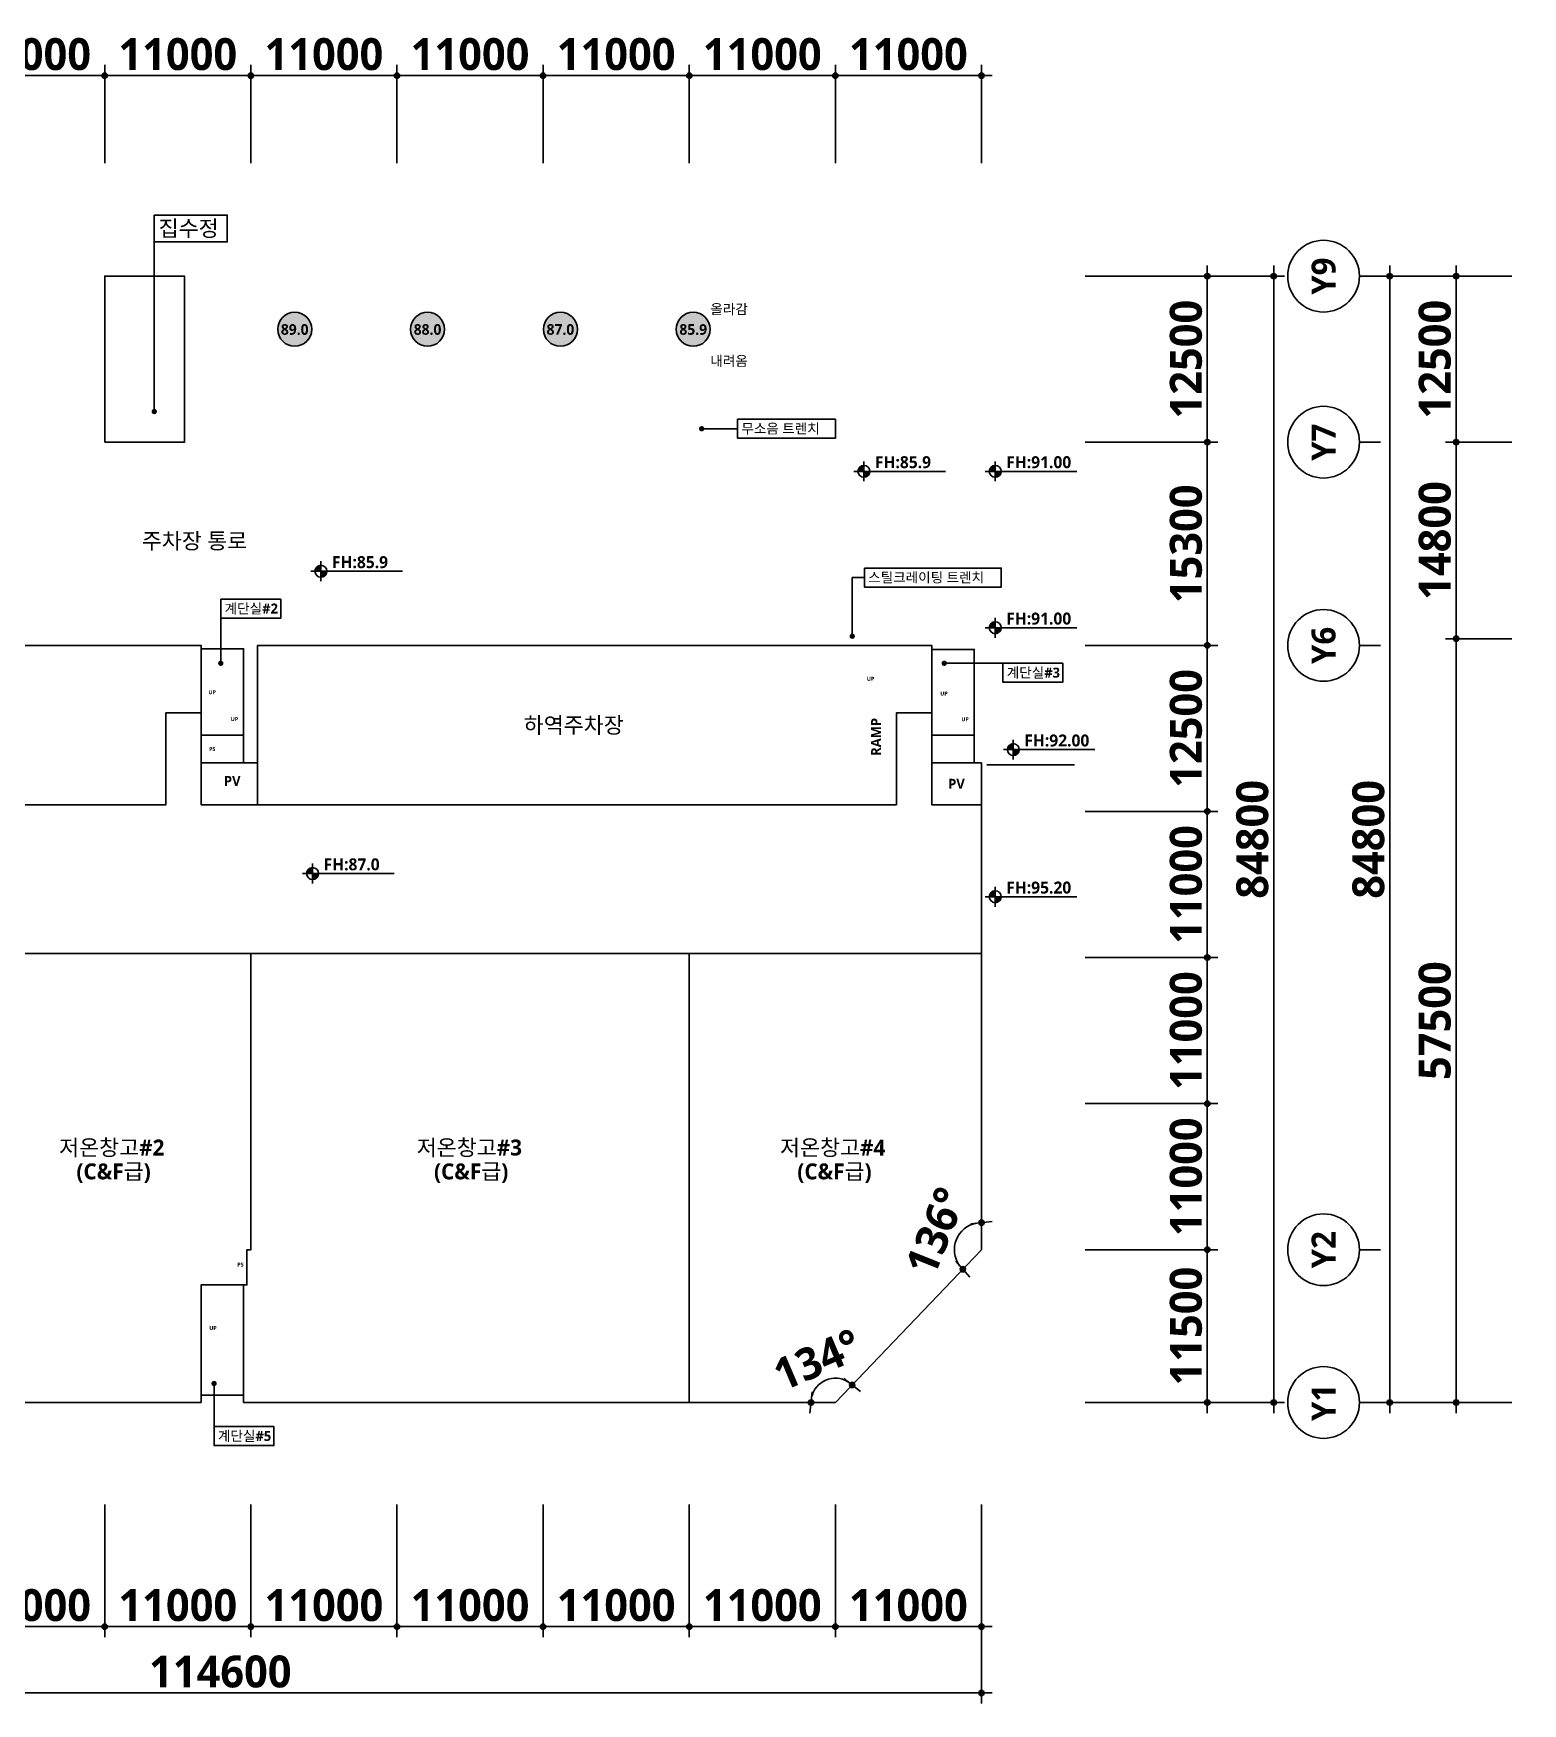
# Model space of a CAD drawing. Header units: millimetres. Extents: x 22503 to 190005487, y 16353 to 455456909.
# Drawn here: x 368885 to 480989, y 172937 to 298685 of the extents above; entities that cross this region are included whole.
import ezdxf
from ezdxf.enums import TextEntityAlignment as Align

# ---------------------------------------------------------------- set-up
doc = ezdxf.new("R2010")
doc.units = ezdxf.units.MM
doc.header["$LTSCALE"] = 400
doc.header["$MEASUREMENT"] = 0
doc.header["$PDSIZE"] = -10
doc.layers.get('0').update_dxf_attribs({"linetype": 'CONTINUOUS'})
doc.layers.get('Defpoints').update_dxf_attribs({"color": 153, "linetype": 'CONTINUOUS'})
for name, color, linetype in [('A-ANNO-TEXT2', 3, 'CONTINUOUS'), ('X-SEC-종$0$A-ST-AXIS-BUB', 7, 'CONTINUOUS'), ('도로레벨', 5, 'CONTINUOUS')]:
    doc.layers.add(name, color=color, linetype=linetype)
doc.layers.add('A-XXXX-SYMB', color=7, linetype='CONTINUOUS', lineweight=25)
doc.layers.add('면적', color=210, linetype='CONTINUOUS', plot=False)
doc.styles.add('SH_대대리576', font='')
doc.styles.get("Standard").update_dxf_attribs({"font": 'SIMPLEX.shx'})
doc.styles.get('SH_대대리576').set_extended_font_data('NanumGothic', bold=True)
doc.dimstyles.new('SHP 600', dxfattribs={"dimscale": 750, "dimtxt": 3.5, "dimasz": 1, "dimexe": 2, "dimexo": 2, "dimgap": 1, "dimtad": 1, "dimdec": 0, "dimzin": 0, "dimdsep": 46, "dimtxsty": 'Standard', "dimblk": 'DIMDOT', "dimcen": 0.09, "dimclrd": 256, "dimclre": 256, "dimclrt": 3, "dimadec": 0, "dimazin": 1, "dimtfac": 1, "dimtdec": 0, "dimtix": 1, "dimtmove": 2, "dimatfit": 0, "dimldrblk": 'DIMDOT', "dimfxl": 1, "dimtolj": 1, "dimtzin": 0, "dimlwd": -1, "dimlwe": -1, "dimarcsym": 0})

# ---------------------------------------------------------------- blocks, each defined once
blk = doc.blocks.new('DIMDOT')
at = {"color": 0}
blk.add_line((-2, 0), (2, 0), dxfattribs=at)
for radius in [0.5, 0.25]:
    blk.add_circle((0, 0), radius, dxfattribs=at)
blk = doc.blocks.new('*D18')
at = {"color": 0, "lineweight": -2}
for p, q in [((363255, 288908), (363255, 296308)), ((373855, 295508), (363655, 295508)), ((374255, 288908), (374255, 296308))]:
    blk.add_line(p, q, dxfattribs=at)
at = {"layer": 'Defpoints', "color": 0}
for p in [(363255, 295508), (363255, 288108), (374255, 288108)]:
    blk.add_point(p, dxfattribs=at)
at = {"color": 0, "linetype": 'ByBlock', "lineweight": -2, "xscale": 400, "yscale": 400, "zscale": 400, "rotation": 180}
blk.add_blockref('DIMDOT', (363255, 295508), dxfattribs=at)
at = {"color": 0, "linetype": 'ByBlock', "lineweight": -2, "xscale": 400, "yscale": 400, "zscale": 400}
blk.add_blockref('DIMDOT', (374255, 295508), dxfattribs=at)
at = {"color": 3, "insert": (368755, 297110), "char_height": 2400, "attachment_point": 5, "style": 'SH_대대리576'}
blk.add_mtext('\\A1;11000', dxfattribs=at)
blk = doc.blocks.new('*D19')
at = {"color": 0, "lineweight": -2}
for p, q in [((374255, 288908), (374255, 296308)), ((384855, 295508), (374655, 295508)), ((385255, 288908), (385255, 296308))]:
    blk.add_line(p, q, dxfattribs=at)
at = {"layer": 'Defpoints', "color": 0}
for p in [(374255, 295508), (374255, 288108), (385255, 288108)]:
    blk.add_point(p, dxfattribs=at)
at = {"color": 0, "linetype": 'ByBlock', "lineweight": -2, "xscale": 400, "yscale": 400, "zscale": 400, "rotation": 180}
blk.add_blockref('DIMDOT', (374255, 295508), dxfattribs=at)
at = {"color": 0, "linetype": 'ByBlock', "lineweight": -2, "xscale": 400, "yscale": 400, "zscale": 400}
blk.add_blockref('DIMDOT', (385255, 295508), dxfattribs=at)
at = {"color": 3, "insert": (379755, 297110), "char_height": 2400, "attachment_point": 5, "style": 'SH_대대리576'}
blk.add_mtext('\\A1;11000', dxfattribs=at)
blk = doc.blocks.new('*D20')
at = {"color": 0, "lineweight": -2}
for p, q in [((385255, 288908), (385255, 296308)), ((395855, 295508), (385655, 295508)), ((396255, 288908), (396255, 296308))]:
    blk.add_line(p, q, dxfattribs=at)
at = {"layer": 'Defpoints', "color": 0}
for p in [(385255, 295508), (385255, 288108), (396255, 288108)]:
    blk.add_point(p, dxfattribs=at)
at = {"color": 0, "linetype": 'ByBlock', "lineweight": -2, "xscale": 400, "yscale": 400, "zscale": 400, "rotation": 180}
blk.add_blockref('DIMDOT', (385255, 295508), dxfattribs=at)
at = {"color": 0, "linetype": 'ByBlock', "lineweight": -2, "xscale": 400, "yscale": 400, "zscale": 400}
blk.add_blockref('DIMDOT', (396255, 295508), dxfattribs=at)
at = {"color": 3, "insert": (390755, 297110), "char_height": 2400, "attachment_point": 5, "style": 'SH_대대리576'}
blk.add_mtext('\\A1;11000', dxfattribs=at)
blk = doc.blocks.new('*D21')
at = {"color": 0, "lineweight": -2}
for p, q in [((396255, 288908), (396255, 296308)), ((406855, 295508), (396655, 295508)), ((407255, 288908), (407255, 296308))]:
    blk.add_line(p, q, dxfattribs=at)
at = {"layer": 'Defpoints', "color": 0}
for p in [(396255, 295508), (396255, 288108), (407255, 288108)]:
    blk.add_point(p, dxfattribs=at)
at = {"color": 0, "linetype": 'ByBlock', "lineweight": -2, "xscale": 400, "yscale": 400, "zscale": 400, "rotation": 180}
blk.add_blockref('DIMDOT', (396255, 295508), dxfattribs=at)
at = {"color": 0, "linetype": 'ByBlock', "lineweight": -2, "xscale": 400, "yscale": 400, "zscale": 400}
blk.add_blockref('DIMDOT', (407255, 295508), dxfattribs=at)
at = {"color": 3, "insert": (401755, 297110), "char_height": 2400, "attachment_point": 5, "style": 'SH_대대리576'}
blk.add_mtext('\\A1;11000', dxfattribs=at)
blk = doc.blocks.new('*D22')
at = {"color": 0, "lineweight": -2}
for p, q in [((407255, 288908), (407255, 296308)), ((417855, 295508), (407655, 295508)), ((418255, 288908), (418255, 296308))]:
    blk.add_line(p, q, dxfattribs=at)
at = {"layer": 'Defpoints', "color": 0}
for p in [(407255, 295508), (407255, 288108), (418255, 288108)]:
    blk.add_point(p, dxfattribs=at)
at = {"color": 0, "linetype": 'ByBlock', "lineweight": -2, "xscale": 400, "yscale": 400, "zscale": 400, "rotation": 180}
blk.add_blockref('DIMDOT', (407255, 295508), dxfattribs=at)
at = {"color": 0, "linetype": 'ByBlock', "lineweight": -2, "xscale": 400, "yscale": 400, "zscale": 400}
blk.add_blockref('DIMDOT', (418255, 295508), dxfattribs=at)
at = {"color": 3, "insert": (412755, 297110), "char_height": 2400, "attachment_point": 5, "style": 'SH_대대리576'}
blk.add_mtext('\\A1;11000', dxfattribs=at)
blk = doc.blocks.new('*D23')
at = {"color": 0, "lineweight": -2}
for p, q in [((418255, 288908), (418255, 296308)), ((428855, 295508), (418655, 295508)), ((429255, 288908), (429255, 296308))]:
    blk.add_line(p, q, dxfattribs=at)
at = {"layer": 'Defpoints', "color": 0}
for p in [(418255, 295508), (418255, 288108), (429255, 288108)]:
    blk.add_point(p, dxfattribs=at)
at = {"color": 0, "linetype": 'ByBlock', "lineweight": -2, "xscale": 400, "yscale": 400, "zscale": 400, "rotation": 180}
blk.add_blockref('DIMDOT', (418255, 295508), dxfattribs=at)
at = {"color": 0, "linetype": 'ByBlock', "lineweight": -2, "xscale": 400, "yscale": 400, "zscale": 400}
blk.add_blockref('DIMDOT', (429255, 295508), dxfattribs=at)
at = {"color": 3, "insert": (423755, 297110), "char_height": 2400, "attachment_point": 5, "style": 'SH_대대리576'}
blk.add_mtext('\\A1;11000', dxfattribs=at)
blk = doc.blocks.new('*D24')
at = {"color": 0, "lineweight": -2}
for p, q in [((429255, 288908), (429255, 296308)), ((439855, 295508), (429655, 295508)), ((440255, 288908), (440255, 296308))]:
    blk.add_line(p, q, dxfattribs=at)
at = {"layer": 'Defpoints', "color": 0}
for p in [(429255, 295508), (429255, 288108), (440255, 288108)]:
    blk.add_point(p, dxfattribs=at)
at = {"color": 0, "linetype": 'ByBlock', "lineweight": -2, "xscale": 400, "yscale": 400, "zscale": 400, "rotation": 180}
blk.add_blockref('DIMDOT', (429255, 295508), dxfattribs=at)
at = {"color": 0, "linetype": 'ByBlock', "lineweight": -2, "xscale": 400, "yscale": 400, "zscale": 400}
blk.add_blockref('DIMDOT', (440255, 295508), dxfattribs=at)
at = {"color": 3, "insert": (434755, 297110), "char_height": 2400, "attachment_point": 5, "style": 'SH_대대리576'}
blk.add_mtext('\\A1;11000', dxfattribs=at)
blk = doc.blocks.new('A$C2E1A0DD2')
at = {"layer": 'A-XXXX-SYMB'}
h = blk.add_hatch(color=256, dxfattribs=at)
h.paths.add_polyline_path([(750, 1200, 0.4142136), (300, 750), (750, 750)])
h.paths.add_polyline_path([(1200, 750), (750, 750), (750, 300, 0.4142136)])
for p, q in [((750, 1500), (750, 0)), ((0, 750), (1500, 750))]:
    blk.add_line(p, q, dxfattribs=at)
blk.add_circle((750, 750), 450, dxfattribs=at)
blk = doc.blocks.new('A$C19A65A13')
at = {"layer": 'A-XXXX-SYMB'}
blk.add_line((1500, 750), (6891, 750), dxfattribs=at)
blk.add_blockref('A$C2E1A0DD2', (0, 0), dxfattribs=at)
blk = doc.blocks.new('*D26')
at = {"color": 0, "lineweight": -2}
for p, q in [((448055, 280408), (458055, 280408)), ((457255, 268308), (457255, 280008)), ((448055, 267908), (458055, 267908))]:
    blk.add_line(p, q, dxfattribs=at)
at = {"layer": 'Defpoints', "color": 0}
for p in [(447255, 280408), (457255, 280408), (447255, 267908)]:
    blk.add_point(p, dxfattribs=at)
at = {"color": 0, "linetype": 'ByBlock', "lineweight": -2, "xscale": 400, "yscale": 400, "zscale": 400}
for p, rotation in [((457255, 280408), 90), ((457255, 267908), 270)]:
    blk.add_blockref('DIMDOT', p, dxfattribs=dict(at, rotation=rotation))
at = {"color": 3, "insert": (455654, 274158), "char_height": 2400, "attachment_point": 5, "rotation": 90, "style": 'SH_대대리576'}
blk.add_mtext('\\A1;12500', dxfattribs=at)
blk = doc.blocks.new('*D27')
at = {"color": 0, "lineweight": -2}
for p, q in [((448055, 267908), (458055, 267908)), ((457255, 253008), (457255, 267508)), ((448055, 252608), (458055, 252608))]:
    blk.add_line(p, q, dxfattribs=at)
at = {"layer": 'Defpoints', "color": 0}
for p in [(447255, 267908), (457255, 267908), (447255, 252608)]:
    blk.add_point(p, dxfattribs=at)
at = {"color": 0, "linetype": 'ByBlock', "lineweight": -2, "xscale": 400, "yscale": 400, "zscale": 400}
for p, rotation in [((457255, 267908), 90), ((457255, 252608), 270)]:
    blk.add_blockref('DIMDOT', p, dxfattribs=dict(at, rotation=rotation))
at = {"color": 3, "insert": (455654, 260258), "char_height": 2400, "attachment_point": 5, "rotation": 90, "style": 'SH_대대리576'}
blk.add_mtext('\\A1;15300', dxfattribs=at)
blk = doc.blocks.new('*D28')
at = {"color": 0, "lineweight": -2}
for p, q in [((448055, 252608), (458055, 252608)), ((457255, 240508), (457255, 252208)), ((448055, 240108), (458055, 240108))]:
    blk.add_line(p, q, dxfattribs=at)
at = {"layer": 'Defpoints', "color": 0}
for p in [(447255, 252608), (457255, 252608), (447255, 240108)]:
    blk.add_point(p, dxfattribs=at)
at = {"color": 0, "linetype": 'ByBlock', "lineweight": -2, "xscale": 400, "yscale": 400, "zscale": 400}
for p, rotation in [((457255, 252608), 90), ((457255, 240108), 270)]:
    blk.add_blockref('DIMDOT', p, dxfattribs=dict(at, rotation=rotation))
at = {"color": 3, "insert": (455654, 246358), "char_height": 2400, "attachment_point": 5, "rotation": 90, "style": 'SH_대대리576'}
blk.add_mtext('\\A1;12500', dxfattribs=at)
blk = doc.blocks.new('*D29')
at = {"color": 0, "lineweight": -2}
for p, q in [((448055, 240108), (458055, 240108)), ((457255, 229508), (457255, 239708)), ((448055, 229108), (458055, 229108))]:
    blk.add_line(p, q, dxfattribs=at)
at = {"layer": 'Defpoints', "color": 0}
for p in [(447255, 240108), (457255, 240108), (447255, 229108)]:
    blk.add_point(p, dxfattribs=at)
at = {"color": 0, "linetype": 'ByBlock', "lineweight": -2, "xscale": 400, "yscale": 400, "zscale": 400}
for p, rotation in [((457255, 240108), 90), ((457255, 229108), 270)]:
    blk.add_blockref('DIMDOT', p, dxfattribs=dict(at, rotation=rotation))
at = {"color": 3, "insert": (455654, 234608), "char_height": 2400, "attachment_point": 5, "rotation": 90, "style": 'SH_대대리576'}
blk.add_mtext('\\A1;11000', dxfattribs=at)
blk = doc.blocks.new('*D30')
at = {"color": 0, "lineweight": -2}
for p, q in [((448055, 229108), (458055, 229108)), ((457255, 218508), (457255, 228708)), ((448055, 218108), (458055, 218108))]:
    blk.add_line(p, q, dxfattribs=at)
at = {"layer": 'Defpoints', "color": 0}
for p in [(447255, 229108), (457255, 229108), (447255, 218108)]:
    blk.add_point(p, dxfattribs=at)
at = {"color": 0, "linetype": 'ByBlock', "lineweight": -2, "xscale": 400, "yscale": 400, "zscale": 400}
for p, rotation in [((457255, 229108), 90), ((457255, 218108), 270)]:
    blk.add_blockref('DIMDOT', p, dxfattribs=dict(at, rotation=rotation))
at = {"color": 3, "insert": (455654, 223608), "char_height": 2400, "attachment_point": 5, "rotation": 90, "style": 'SH_대대리576'}
blk.add_mtext('\\A1;11000', dxfattribs=at)
blk = doc.blocks.new('*D31')
at = {"color": 0, "lineweight": -2}
for p, q in [((448055, 218108), (458055, 218108)), ((457255, 207508), (457255, 217708)), ((448055, 207108), (458055, 207108))]:
    blk.add_line(p, q, dxfattribs=at)
at = {"layer": 'Defpoints', "color": 0}
for p in [(447255, 218108), (457255, 218108), (447255, 207108)]:
    blk.add_point(p, dxfattribs=at)
at = {"color": 0, "linetype": 'ByBlock', "lineweight": -2, "xscale": 400, "yscale": 400, "zscale": 400}
for p, rotation in [((457255, 218108), 90), ((457255, 207108), 270)]:
    blk.add_blockref('DIMDOT', p, dxfattribs=dict(at, rotation=rotation))
at = {"color": 3, "insert": (455654, 212608), "char_height": 2400, "attachment_point": 5, "rotation": 90, "style": 'SH_대대리576'}
blk.add_mtext('\\A1;11000', dxfattribs=at)
blk = doc.blocks.new('*D32')
at = {"color": 0, "lineweight": -2}
for p, q in [((448055, 207108), (458055, 207108)), ((457255, 196008), (457255, 206708)), ((448055, 195608), (458055, 195608))]:
    blk.add_line(p, q, dxfattribs=at)
at = {"layer": 'Defpoints', "color": 0}
for p in [(447255, 207108), (457255, 207108), (447255, 195608)]:
    blk.add_point(p, dxfattribs=at)
at = {"color": 0, "linetype": 'ByBlock', "lineweight": -2, "xscale": 400, "yscale": 400, "zscale": 400}
for p, rotation in [((457255, 207108), 90), ((457255, 195608), 270)]:
    blk.add_blockref('DIMDOT', p, dxfattribs=dict(at, rotation=rotation))
at = {"color": 3, "insert": (455654, 201358), "char_height": 2400, "attachment_point": 5, "rotation": 90, "style": 'SH_대대리576'}
blk.add_mtext('\\A1;11500', dxfattribs=at)
blk = doc.blocks.new('*D33')
at = {"color": 0, "lineweight": -2}
for p, q in [((448055, 280408), (463055, 280408)), ((462255, 196008), (462255, 280008)), ((448055, 195608), (463055, 195608))]:
    blk.add_line(p, q, dxfattribs=at)
at = {"layer": 'Defpoints', "color": 0}
for p in [(447255, 280408), (462255, 280408), (447255, 195608)]:
    blk.add_point(p, dxfattribs=at)
at = {"color": 0, "linetype": 'ByBlock', "lineweight": -2, "xscale": 400, "yscale": 400, "zscale": 400}
for p, rotation in [((462255, 280408), 90), ((462255, 195608), 270)]:
    blk.add_blockref('DIMDOT', p, dxfattribs=dict(at, rotation=rotation))
at = {"color": 3, "insert": (460654, 238008), "char_height": 2400, "attachment_point": 5, "rotation": 90, "style": 'SH_대대리576'}
blk.add_mtext('\\A1;84800', dxfattribs=at)
blk = doc.blocks.new('*D37')
at = {"color": 0, "lineweight": -2}
for p, q in [((363255, 187937), (363255, 177937)), ((374255, 187937), (374255, 177937)), ((363655, 178737), (373855, 178737))]:
    blk.add_line(p, q, dxfattribs=at)
at = {"layer": 'Defpoints', "color": 0}
for p in [(363255, 188737), (374255, 188737), (374255, 178737)]:
    blk.add_point(p, dxfattribs=at)
at = {"color": 0, "linetype": 'ByBlock', "lineweight": -2, "xscale": 400, "yscale": 400, "zscale": 400, "rotation": 180}
blk.add_blockref('DIMDOT', (363255, 178737), dxfattribs=at)
at = {"color": 0, "linetype": 'ByBlock', "lineweight": -2, "xscale": 400, "yscale": 400, "zscale": 400}
blk.add_blockref('DIMDOT', (374255, 178737), dxfattribs=at)
at = {"color": 3, "insert": (368755, 180338), "char_height": 2400, "attachment_point": 5, "style": 'SH_대대리576'}
blk.add_mtext('\\A1;11000', dxfattribs=at)
blk = doc.blocks.new('*D38')
at = {"color": 0, "lineweight": -2}
for p, q in [((374255, 187937), (374255, 177937)), ((385255, 187937), (385255, 177937)), ((374655, 178737), (384855, 178737))]:
    blk.add_line(p, q, dxfattribs=at)
at = {"layer": 'Defpoints', "color": 0}
for p in [(374255, 188737), (385255, 188737), (385255, 178737)]:
    blk.add_point(p, dxfattribs=at)
at = {"color": 0, "linetype": 'ByBlock', "lineweight": -2, "xscale": 400, "yscale": 400, "zscale": 400, "rotation": 180}
blk.add_blockref('DIMDOT', (374255, 178737), dxfattribs=at)
at = {"color": 0, "linetype": 'ByBlock', "lineweight": -2, "xscale": 400, "yscale": 400, "zscale": 400}
blk.add_blockref('DIMDOT', (385255, 178737), dxfattribs=at)
at = {"color": 3, "insert": (379755, 180338), "char_height": 2400, "attachment_point": 5, "style": 'SH_대대리576'}
blk.add_mtext('\\A1;11000', dxfattribs=at)
blk = doc.blocks.new('*D39')
at = {"color": 0, "lineweight": -2}
for p, q in [((385255, 187937), (385255, 177937)), ((396255, 187937), (396255, 177937)), ((385655, 178737), (395855, 178737))]:
    blk.add_line(p, q, dxfattribs=at)
at = {"layer": 'Defpoints', "color": 0}
for p in [(385255, 188737), (396255, 188737), (396255, 178737)]:
    blk.add_point(p, dxfattribs=at)
at = {"color": 0, "linetype": 'ByBlock', "lineweight": -2, "xscale": 400, "yscale": 400, "zscale": 400, "rotation": 180}
blk.add_blockref('DIMDOT', (385255, 178737), dxfattribs=at)
at = {"color": 0, "linetype": 'ByBlock', "lineweight": -2, "xscale": 400, "yscale": 400, "zscale": 400}
blk.add_blockref('DIMDOT', (396255, 178737), dxfattribs=at)
at = {"color": 3, "insert": (390755, 180338), "char_height": 2400, "attachment_point": 5, "style": 'SH_대대리576'}
blk.add_mtext('\\A1;11000', dxfattribs=at)
blk = doc.blocks.new('*D40')
at = {"color": 0, "lineweight": -2}
for p, q in [((396255, 187937), (396255, 177937)), ((407255, 187937), (407255, 177937)), ((396655, 178737), (406855, 178737))]:
    blk.add_line(p, q, dxfattribs=at)
at = {"layer": 'Defpoints', "color": 0}
for p in [(396255, 188737), (407255, 188737), (407255, 178737)]:
    blk.add_point(p, dxfattribs=at)
at = {"color": 0, "linetype": 'ByBlock', "lineweight": -2, "xscale": 400, "yscale": 400, "zscale": 400, "rotation": 180}
blk.add_blockref('DIMDOT', (396255, 178737), dxfattribs=at)
at = {"color": 0, "linetype": 'ByBlock', "lineweight": -2, "xscale": 400, "yscale": 400, "zscale": 400}
blk.add_blockref('DIMDOT', (407255, 178737), dxfattribs=at)
at = {"color": 3, "insert": (401755, 180338), "char_height": 2400, "attachment_point": 5, "style": 'SH_대대리576'}
blk.add_mtext('\\A1;11000', dxfattribs=at)
blk = doc.blocks.new('*D41')
at = {"color": 0, "lineweight": -2}
for p, q in [((407255, 187937), (407255, 177937)), ((418255, 187937), (418255, 177937)), ((407655, 178737), (417855, 178737))]:
    blk.add_line(p, q, dxfattribs=at)
at = {"layer": 'Defpoints', "color": 0}
for p in [(407255, 188737), (418255, 188737), (418255, 178737)]:
    blk.add_point(p, dxfattribs=at)
at = {"color": 0, "linetype": 'ByBlock', "lineweight": -2, "xscale": 400, "yscale": 400, "zscale": 400, "rotation": 180}
blk.add_blockref('DIMDOT', (407255, 178737), dxfattribs=at)
at = {"color": 0, "linetype": 'ByBlock', "lineweight": -2, "xscale": 400, "yscale": 400, "zscale": 400}
blk.add_blockref('DIMDOT', (418255, 178737), dxfattribs=at)
at = {"color": 3, "insert": (412755, 180338), "char_height": 2400, "attachment_point": 5, "style": 'SH_대대리576'}
blk.add_mtext('\\A1;11000', dxfattribs=at)
blk = doc.blocks.new('*D42')
at = {"color": 0, "lineweight": -2}
for p, q in [((418255, 187937), (418255, 177937)), ((429255, 187937), (429255, 177937)), ((418655, 178737), (428855, 178737))]:
    blk.add_line(p, q, dxfattribs=at)
at = {"layer": 'Defpoints', "color": 0}
for p in [(418255, 188737), (429255, 188737), (429255, 178737)]:
    blk.add_point(p, dxfattribs=at)
at = {"color": 0, "linetype": 'ByBlock', "lineweight": -2, "xscale": 400, "yscale": 400, "zscale": 400, "rotation": 180}
blk.add_blockref('DIMDOT', (418255, 178737), dxfattribs=at)
at = {"color": 0, "linetype": 'ByBlock', "lineweight": -2, "xscale": 400, "yscale": 400, "zscale": 400}
blk.add_blockref('DIMDOT', (429255, 178737), dxfattribs=at)
at = {"color": 3, "insert": (423755, 180338), "char_height": 2400, "attachment_point": 5, "style": 'SH_대대리576'}
blk.add_mtext('\\A1;11000', dxfattribs=at)
blk = doc.blocks.new('*D43')
at = {"color": 0, "lineweight": -2}
for p, q in [((429255, 187937), (429255, 177937)), ((440255, 187937), (440255, 177937)), ((429655, 178737), (439855, 178737))]:
    blk.add_line(p, q, dxfattribs=at)
at = {"layer": 'Defpoints', "color": 0}
for p in [(429255, 188737), (440255, 188737), (440255, 178737)]:
    blk.add_point(p, dxfattribs=at)
at = {"color": 0, "linetype": 'ByBlock', "lineweight": -2, "xscale": 400, "yscale": 400, "zscale": 400, "rotation": 180}
blk.add_blockref('DIMDOT', (429255, 178737), dxfattribs=at)
at = {"color": 0, "linetype": 'ByBlock', "lineweight": -2, "xscale": 400, "yscale": 400, "zscale": 400}
blk.add_blockref('DIMDOT', (440255, 178737), dxfattribs=at)
at = {"color": 3, "insert": (434755, 180338), "char_height": 2400, "attachment_point": 5, "style": 'SH_대대리576'}
blk.add_mtext('\\A1;11000', dxfattribs=at)
blk = doc.blocks.new('*D44')
at = {"color": 0, "lineweight": -2}
blk.add_arc((429255, 195608), 1829, 58.8266, 167.44643, dxfattribs=at)
at = {"layer": 'Defpoints', "color": 0}
for p in [(440255, 207108), (429228, 197437), (418255, 195608), (429255, 195608), (429255, 195608)]:
    blk.add_point(p, dxfattribs=at)
at = {"color": 0, "linetype": 'ByBlock', "lineweight": -2, "xscale": 400, "yscale": 400, "zscale": 400}
for p, rotation in [((430520, 196930), 322.549812975092), ((427426, 195608), 263.7232170449259)]:
    blk.add_blockref('DIMDOT', p, dxfattribs=dict(at, rotation=rotation))
at = {"color": 3, "insert": (427882, 198823), "char_height": 2400, "attachment_point": 5, "rotation": 23.13652, "style": 'SH_대대리576'}
blk.add_mtext('\\A1;134%%d', dxfattribs=at)
blk = doc.blocks.new('*D45')
at = {"color": 0, "lineweight": -2}
blk.add_arc((440255, 207108), 2037, 101.27181, 215.00122, dxfattribs=at)
at = {"layer": 'Defpoints', "color": 0}
for p in [(440255, 229408), (438805, 208538), (440255, 207108), (440255, 207108), (429255, 195608)]:
    blk.add_point(p, dxfattribs=at)
at = {"color": 0, "linetype": 'ByBlock', "lineweight": -2, "xscale": 400, "yscale": 400, "zscale": 400}
for p, rotation in [((440255, 209145), 5.635903490429291), ((438848, 205637), 310.6371265295887)]:
    blk.add_blockref('DIMDOT', p, dxfattribs=dict(at, rotation=rotation))
at = {"color": 3, "insert": (436818, 208487), "char_height": 2400, "attachment_point": 5, "rotation": 68.13652, "style": 'SH_대대리576'}
blk.add_mtext('\\A1;136%%d', dxfattribs=at)
blk = doc.blocks.new('*D46')
at = {"color": 0, "lineweight": -2}
for p, q in [((325655, 187937), (325655, 172937)), ((440255, 187937), (440255, 172937)), ((326055, 173737), (439855, 173737))]:
    blk.add_line(p, q, dxfattribs=at)
at = {"layer": 'Defpoints', "color": 0}
for p in [(325655, 188737), (440255, 188737), (440255, 173737)]:
    blk.add_point(p, dxfattribs=at)
at = {"color": 0, "linetype": 'ByBlock', "lineweight": -2, "xscale": 400, "yscale": 400, "zscale": 400, "rotation": 180}
blk.add_blockref('DIMDOT', (325655, 173737), dxfattribs=at)
at = {"color": 0, "linetype": 'ByBlock', "lineweight": -2, "xscale": 400, "yscale": 400, "zscale": 400}
blk.add_blockref('DIMDOT', (440255, 173737), dxfattribs=at)
at = {"color": 3, "insert": (382955, 175338), "char_height": 2400, "attachment_point": 5, "style": 'SH_대대리576'}
blk.add_mtext('\\A1;114600', dxfattribs=at)
blk = doc.blocks.new('*D5381')
at = {"color": 0, "lineweight": -2}
for p, q in [((480189, 267908), (475189, 267908)), ((475989, 267508), (475989, 253508)), ((480189, 253108), (475189, 253108))]:
    blk.add_line(p, q, dxfattribs=at)
at = {"layer": 'Defpoints', "color": 0}
for p in [(480989, 267908), (475989, 253108), (480989, 253108)]:
    blk.add_point(p, dxfattribs=at)
at = {"color": 0, "linetype": 'ByBlock', "lineweight": -2, "xscale": 400, "yscale": 400, "zscale": 400}
for p, rotation in [((475989, 267908), 90), ((475989, 253108), 270)]:
    blk.add_blockref('DIMDOT', p, dxfattribs=dict(at, rotation=rotation))
at = {"color": 3, "insert": (474388, 260508), "char_height": 2400, "attachment_point": 5, "rotation": 90, "style": 'SH_대대리576'}
blk.add_mtext('\\A1;14800', dxfattribs=at)
blk = doc.blocks.new('*D5382')
at = {"color": 0, "lineweight": -2}
for p, q in [((480189, 280408), (470189, 280408)), ((470989, 280008), (470989, 196008)), ((480189, 195608), (470189, 195608))]:
    blk.add_line(p, q, dxfattribs=at)
at = {"layer": 'Defpoints', "color": 0}
for p in [(480989, 280408), (470989, 195608), (480989, 195608)]:
    blk.add_point(p, dxfattribs=at)
at = {"color": 0, "linetype": 'ByBlock', "lineweight": -2, "xscale": 400, "yscale": 400, "zscale": 400}
for p, rotation in [((470989, 280408), 90), ((470989, 195608), 270)]:
    blk.add_blockref('DIMDOT', p, dxfattribs=dict(at, rotation=rotation))
at = {"color": 3, "insert": (469388, 238008), "char_height": 2400, "attachment_point": 5, "rotation": 90, "style": 'SH_대대리576'}
blk.add_mtext('\\A1;84800', dxfattribs=at)
blk = doc.blocks.new('*D5383')
at = {"color": 0, "lineweight": -2}
for p, q in [((480189, 253108), (475189, 253108)), ((475989, 252708), (475989, 196008)), ((480189, 195608), (475189, 195608))]:
    blk.add_line(p, q, dxfattribs=at)
at = {"layer": 'Defpoints', "color": 0}
for p in [(480989, 253108), (475989, 195608), (480989, 195608)]:
    blk.add_point(p, dxfattribs=at)
at = {"color": 0, "linetype": 'ByBlock', "lineweight": -2, "xscale": 400, "yscale": 400, "zscale": 400}
for p, rotation in [((475989, 253108), 90), ((475989, 195608), 270)]:
    blk.add_blockref('DIMDOT', p, dxfattribs=dict(at, rotation=rotation))
at = {"color": 3, "insert": (474388, 224358), "char_height": 2400, "attachment_point": 5, "rotation": 90, "style": 'SH_대대리576'}
blk.add_mtext('\\A1;57500', dxfattribs=at)
blk = doc.blocks.new('*D5384')
at = {"color": 0, "lineweight": -2}
for p, q in [((480189, 280408), (475189, 280408)), ((475989, 280008), (475989, 268308)), ((480189, 267908), (475189, 267908))]:
    blk.add_line(p, q, dxfattribs=at)
at = {"layer": 'Defpoints', "color": 0}
for p in [(480989, 280408), (475989, 267908), (480989, 267908)]:
    blk.add_point(p, dxfattribs=at)
at = {"color": 0, "linetype": 'ByBlock', "lineweight": -2, "xscale": 400, "yscale": 400, "zscale": 400}
for p, rotation in [((475989, 280408), 90), ((475989, 267908), 270)]:
    blk.add_blockref('DIMDOT', p, dxfattribs=dict(at, rotation=rotation))
at = {"color": 3, "insert": (474388, 274158), "char_height": 2400, "attachment_point": 5, "rotation": 90, "style": 'SH_대대리576'}
blk.add_mtext('\\A1;12500', dxfattribs=at)
blk = doc.blocks.new('X-SEC-종$0$A-ST-AXIS-BUB-1')
at = {"layer": 'X-SEC-종$0$A-ST-AXIS-BUB'}
blk.add_line((0, 350), (0, 0), dxfattribs=at)
blk.add_circle((0, 950), 600, dxfattribs=at)

msp = doc.modelspace()

# ---------------------------------------------------------------- hatches: boundary and pattern name
at = {"layer": '도로레벨', "linetype": 'Continuous', "true_color": 0xffffff}
h = msp.add_hatch(color=7, dxfattribs=at)
edge = h.paths.add_edge_path()
edge.add_arc((388555.3, 276408.2), 1279.4, 0, 360)
h = msp.add_hatch(color=7, dxfattribs=at)
edge = h.paths.add_edge_path()
edge.add_arc((398555.3, 276408.2), 1279.4, 0, 360)
h = msp.add_hatch(color=7, dxfattribs=at)
edge = h.paths.add_edge_path()
edge.add_arc((408555.3, 276408.2), 1279.4, 0, 360)
h = msp.add_hatch(color=7, dxfattribs=at)
edge = h.paths.add_edge_path()
edge.add_arc((418555.3, 276408.2), 1279.4, 0, 360)

# ---------------------------------------------------------------- linework, layer by layer
msp.add_line((440655.3, 243608.2), (447255.3, 243608.2))
for points in [[(377979.9, 285007.5), (383473.5, 285007.5), (383473.5, 282989.3), (377979.9, 282989.3)], [(421891, 269637), (429265, 269637), (429265, 268207), (421891, 268207)], [(431436.3, 258430.6), (441742.5, 258430.6), (441742.5, 257000.6), (431436.3, 257000.6)], [(382990.3, 256087.2), (387500.3, 256087.2), (387500.3, 254657.2), (382990.3, 254657.2)], [(441866.3, 251262.2), (446376.3, 251262.2), (446376.3, 249832.2), (441866.3, 249832.2)], [(382486.3, 193792.2), (386996.3, 193792.2), (386996.3, 192362.2), (382486.3, 192362.2)]]:
    msp.add_lwpolyline(points, close=True)
for points in [[(377979.9, 270215.8), (377979.9, 282989.3)], [(419190.6, 268922), (421891, 268922)], [(430526.3, 253299.7), (430526.3, 257715.6)], [(430526.3, 257715.6), (431436.3, 257715.6)], [(382990.3, 251262.2), (382990.3, 254657.2)], [(437450.3, 251262.2), (441866.3, 251262.2)], [(382486.3, 197037.2), (382486.3, 192362.2)]]:
    msp.add_lwpolyline(points)
at = {"const_width": 200}
for points in [[(377879.9, 270215.8, 1), (378079.9, 270215.8, 1)], [(419190.6, 268822, 1), (419190.6, 269022, 1)], [(430526.3, 253199.7, 1), (430526.3, 253399.7, 1)], [(382890.3, 251262.2, 1), (383090.3, 251262.2, 1)], [(437350.3, 251262.2, 1), (437550.3, 251262.2, 1)], [(382386.3, 197037.2, 1), (382586.3, 197037.2, 1)]]:
    msp.add_lwpolyline(points, format="xyb", close=True, dxfattribs=at)
at = {"layer": '도로레벨', "color": 7, "linetype": 'Continuous'}
for centre in [(388555.3, 276408.2), (398555.3, 276408.2), (408555.3, 276408.2), (418555.3, 276408.2)]:
    msp.add_circle(centre, 1279.4, dxfattribs=at)
at = {"layer": '면적'}
for points in [[(374255.3, 267908.2), (380255.3, 267908.2), (380255.3, 280408.2), (374255.3, 280408.2)], [(345005.3, 252608.2), (345005.3, 247528.2), (347655.3, 247528.2), (347655.3, 240610.5), (378855.3, 240608.2), (378855.3, 247528.2), (381505.3, 247528.2), (381505.3, 252608.2)], [(381505.3, 252358.2), (384705.3, 252358.2), (384705.3, 245858.2), (381505.3, 245858.2)], [(433855.3, 240608.2), (433855.3, 247528.2), (436505.3, 247528.2), (436505.3, 252308.2), (436505.3, 252608.2), (385755.3, 252608.2), (385755.3, 240608.2)], [(436505.3, 252308.2), (439705.3, 252308.2), (439705.3, 245858.2), (436505.3, 245858.2)], [(381505.3, 245858.2), (384705.3, 245858.2), (384705.3, 243758.2), (381505.3, 243758.2)], [(436505.3, 245858.2), (439705.3, 245858.2), (439705.3, 243758.2), (436505.3, 243758.2)], [(381505.3, 243758.2), (385755.3, 243758.2), (385755.3, 240608.2), (381505.3, 240608.2)], [(436505.3, 243758.2), (440255.3, 243758.2), (440255.3, 240608.2), (436505.3, 240608.2)], [(384955.3, 207108.2), (384955.3, 204458.2), (381505.3, 204458.2), (381505.3, 195608.2), (363255.3, 195608.2), (363255.3, 229408.2), (385255.3, 229408.2), (385255.3, 207108.2), (384955.3, 207108.2)], [(385255.3, 207108.2), (385255.3, 229408.2), (418255.3, 229408.2), (418255.3, 195608.2), (384705.3, 195608.2), (384705.3, 204458.2), (384955.3, 204458.2), (384955.3, 207108.2), (385255.3, 207108.2)], [(418255.3, 229408.2), (418255.3, 195608.2), (429255.3, 195608.2), (440255.3, 207108.2), (440255.3, 229408.2)], [(384705.3, 196158.2), (381505.3, 196158.2), (381505.3, 204458.2), (384705.3, 204458.2)]]:
    msp.add_lwpolyline(points, close=True, dxfattribs=at)
msp.add_lwpolyline([(345005.3, 229408.2), (440255.3, 229408.2), (440255.3, 240608.2), (440255.3, 240608.2), (440255.3, 243758.2), (436505.3, 243758.2), (436505.3, 247528.2), (433855.3, 247528.2), (433855.3, 240608.2), (385755.3, 240608.2), (385755.3, 243758.2), (381505.3, 243758.2), (381505.3, 247528.2), (378855.3, 247528.2), (378855.3, 240608.2), (347655.3, 240608.2)], dxfattribs=at)

# ---------------------------------------------------------------- block references
for p in [(430655.6, 264962.2), (440541.5, 264962.2), (389780.6, 257437.2), (440541.5, 253188.5), (441902.4, 244009.4), (389149.9, 234681.3), (440541.5, 232935.9)]:
    msp.add_blockref('A$C19A65A13', p)
at = {"layer": 'X-SEC-종$0$A-ST-AXIS-BUB', "xscale": 4.5, "yscale": 4.5, "zscale": 4.5, "rotation": 90}
for p in [(470280.8, 280408.2), (470280.8, 267908.2), (470280.8, 252608.2), (470280.8, 207108.2), (470280.8, 195608.2)]:
    msp.add_blockref('X-SEC-종$0$A-ST-AXIS-BUB-1', p, dxfattribs=at)

# ---------------------------------------------------------------- texts
at = {"color": 1, "style": 'SH_대대리576'}
for s, p in [('FH:85.9', (432236.9, 266403.1)), ('FH:91.00', (442122.9, 266403.1)), ('FH:85.9', (391362, 258878.1)), ('FH:91.00', (442122.9, 254629.4)), ('FH:92.00', (443483.8, 245450.3)), ('FH:87.0', (390731.3, 236122.2)), ('FH:95.20', (442122.9, 234376.8))]:
    msp.add_text(s, height=900, dxfattribs=at).set_placement(p, align=Align.MIDDLE_LEFT)
at = {"layer": 'A-ANNO-TEXT2', "style": 'SH_대대리576'}
for s, height, p in [('집수정', 1200, (378314.1, 283401.7)), ('올라감', 750, (419845.5, 277545)), ('내려옴', 750, (419845.5, 273650.6)), ('무소음 트렌치', 750, (422179.8, 268556.8)), ('주차장 통로', 1200, (377046.2, 259876.8)), ('스틸크레이팅 트렌치', 750, (431725.1, 257350.4)), ('계단실#2', 750, (383279.2, 255007)), ('UP', 300, (431628.7, 249942.1)), ('계단실#3', 750, (442155.1, 250182)), ('UP', 300, (382067.2, 248935.2)), ('UP', 300, (437153.1, 248834.1)), ('UP', 300, (383742.3, 246909.4)), ('하역주차장', 1200, (405796.1, 246001.8)), ('UP', 300, (438743.6, 246898)), ('PS', 300, (382112, 244654.1)), ('PV', 750, (383227.9, 242028.1)), ('PV', 750, (437747.5, 241812.6)), ('저온창고#2', 1200, (370821.2, 214201.8)), ('저온창고#3', 1200, (397741.1, 214201.8)), ('저온창고#4', 1200, (425088.5, 214201.8)), ('(C&F급)', 1200, (372124.1, 212407)), ('(C&F급)', 1200, (399044, 212407)), ('(C&F급)', 1200, (426391.4, 212407)), ('PS', 300, (384237, 205841.6)), ('UP', 300, (382128.6, 201060.1)), ('계단실#5', 750, (382775.1, 192712))]:
    msp.add_text(s, height=height, dxfattribs=at).set_placement(p)
at = {"layer": 'A-ANNO-TEXT2', "color": 6, "style": 'SH_대대리576'}
for s, p in [('89.0', (388556, 276395)), ('88.0', (398556, 276395)), ('87.0', (408556, 276395)), ('85.9', (418556, 276395))]:
    msp.add_text(s, height=800, dxfattribs=at).set_placement(p, align=Align.MIDDLE_CENTER)
at = {"layer": 'A-ANNO-TEXT2', "style": 'SH_대대리576'}
msp.add_text('RAMP', height=750, rotation=90, dxfattribs=at).set_placement((432691.3, 244294.9))
at = {"layer": 'X-SEC-종$0$A-ST-AXIS-BUB', "style": 'SH_대대리576'}
for s, p in [('Y9', (466005.8, 280408.2)), ('Y7', (466005.8, 267908.2)), ('Y6', (466005.8, 252608.2)), ('Y2', (466005.8, 207108.2)), ('Y1', (466005.8, 195608.2))]:
    msp.add_text(s, height=1800, rotation=90, dxfattribs=at).set_placement(p, align=Align.MIDDLE_CENTER)

# ---------------------------------------------------------------- dimensions: what is measured, and where the dimension line sits
for base, p1, p2, picture, middle in [((363255.3, 295508.2), (374255.3, 288108.2), (363255.3, 288108.2), '*D18', (368755.3, 297109.8)), ((374255.3, 295508.2), (385255.3, 288108.2), (374255.3, 288108.2), '*D19', (379755.3, 297109.8)), ((385255.3, 295508.2), (396255.3, 288108.2), (385255.3, 288108.2), '*D20', (390755.3, 297109.8)), ((396255.3, 295508.2), (407255.3, 288108.2), (396255.3, 288108.2), '*D21', (401755.3, 297109.8)), ((407255.3, 295508.2), (418255.3, 288108.2), (407255.3, 288108.2), '*D22', (412755.3, 297109.8)), ((418255.3, 295508.2), (429255.3, 288108.2), (418255.3, 288108.2), '*D23', (423755.3, 297109.8)), ((429255.3, 295508.2), (440255.3, 288108.2), (429255.3, 288108.2), '*D24', (434755.3, 297109.8))]:
    dim = msp.add_linear_dim(base=base, p1=p1, p2=p2, dimstyle='SHP 600')
    dim.commit()
    dim.dimension.update_dxf_attribs({"geometry": picture, "text_midpoint": middle})
for base, p1, p2, angle, picture, middle in [((457255.3, 280408.2), (447255.3, 267908.2), (447255.3, 280408.2), 270, '*D26', (455653.8, 274158.2)), ((462255.3, 280408.2), (447255.3, 195608.2), (447255.3, 280408.2), 270, '*D33', (460653.8, 238008.2)), ((470989.3, 195608.2), (480989.3, 280408.2), (480989.3, 195608.2), 90, '*D5382', (469387.7, 238008.2)), ((475989.3, 267908.2), (480989.3, 280408.2), (480989.3, 267908.2), 90, '*D5384', (474387.7, 274158.2)), ((457255.3, 267908.2), (447255.3, 252608.2), (447255.3, 267908.2), 270, '*D27', (455653.8, 260258.2)), ((475989.3, 253108.2), (480989.3, 267908.2), (480989.3, 253108.2), 90, '*D5381', (474387.7, 260508.2)), ((457255.3, 252608.2), (447255.3, 240108.2), (447255.3, 252608.2), 270, '*D28', (455653.8, 246358.2)), ((475989.3, 195608.2), (480989.3, 253108.2), (480989.3, 195608.2), 90, '*D5383', (474387.7, 224358.2)), ((457255.3, 240108.2), (447255.3, 229108.2), (447255.3, 240108.2), 270, '*D29', (455653.8, 234608.2)), ((457255.3, 229108.2), (447255.3, 218108.2), (447255.3, 229108.2), 270, '*D30', (455653.8, 223608.2)), ((457255.3, 218108.2), (447255.3, 207108.2), (447255.3, 218108.2), 270, '*D31', (455653.8, 212608.2)), ((457255.3, 207108.2), (447255.3, 195608.2), (447255.3, 207108.2), 270, '*D32', (455653.8, 201358.2)), ((440255.3, 173736.8), (325655.3, 188736.8), (440255.3, 188736.8), 180, '*D46', (382955.3, 175338.4)), ((374255.3, 178736.8), (363255.3, 188736.8), (374255.3, 188736.8), 180, '*D37', (368755.3, 180338.4)), ((385255.3, 178736.8), (374255.3, 188736.8), (385255.3, 188736.8), 180, '*D38', (379755.3, 180338.4)), ((396255.3, 178736.8), (385255.3, 188736.8), (396255.3, 188736.8), 180, '*D39', (390755.3, 180338.4)), ((407255.3, 178736.8), (396255.3, 188736.8), (407255.3, 188736.8), 180, '*D40', (401755.3, 180338.4)), ((418255.3, 178736.8), (407255.3, 188736.8), (418255.3, 188736.8), 180, '*D41', (412755.3, 180338.4)), ((429255.3, 178736.8), (418255.3, 188736.8), (429255.3, 188736.8), 180, '*D42', (423755.3, 180338.4)), ((440255.3, 178736.8), (429255.3, 188736.8), (440255.3, 188736.8), 180, '*D43', (434755.3, 180338.4))]:
    dim = msp.add_linear_dim(base=base, p1=p1, p2=p2, angle=angle, dimstyle='SHP 600')
    dim.commit()
    dim.dimension.update_dxf_attribs({"geometry": picture, "text_midpoint": middle})
for base, line1, line2, picture, middle in [((438804.7, 208537.6), ((440255.3, 207108.2), (440255.3, 229408.2)), ((429255.3, 195608.2, 103000), (440255.3, 207108.2)), '*D45', (436818.1, 208487.4)), ((429228.3, 197437.3), ((429255.3, 195608.2), (440255.3, 207108.2)), ((418255.3, 195608.2, 103000), (429255.3, 195608.2)), '*D44', (427881.5, 198823.4))]:
    dim = msp.add_angular_dim_2l(base=base, line1=line1, line2=line2, dimstyle='SHP 600')
    dim.commit()
    dim.dimension.update_dxf_attribs({"geometry": picture, "text_midpoint": middle})

doc.saveas('drawing.dxf')
